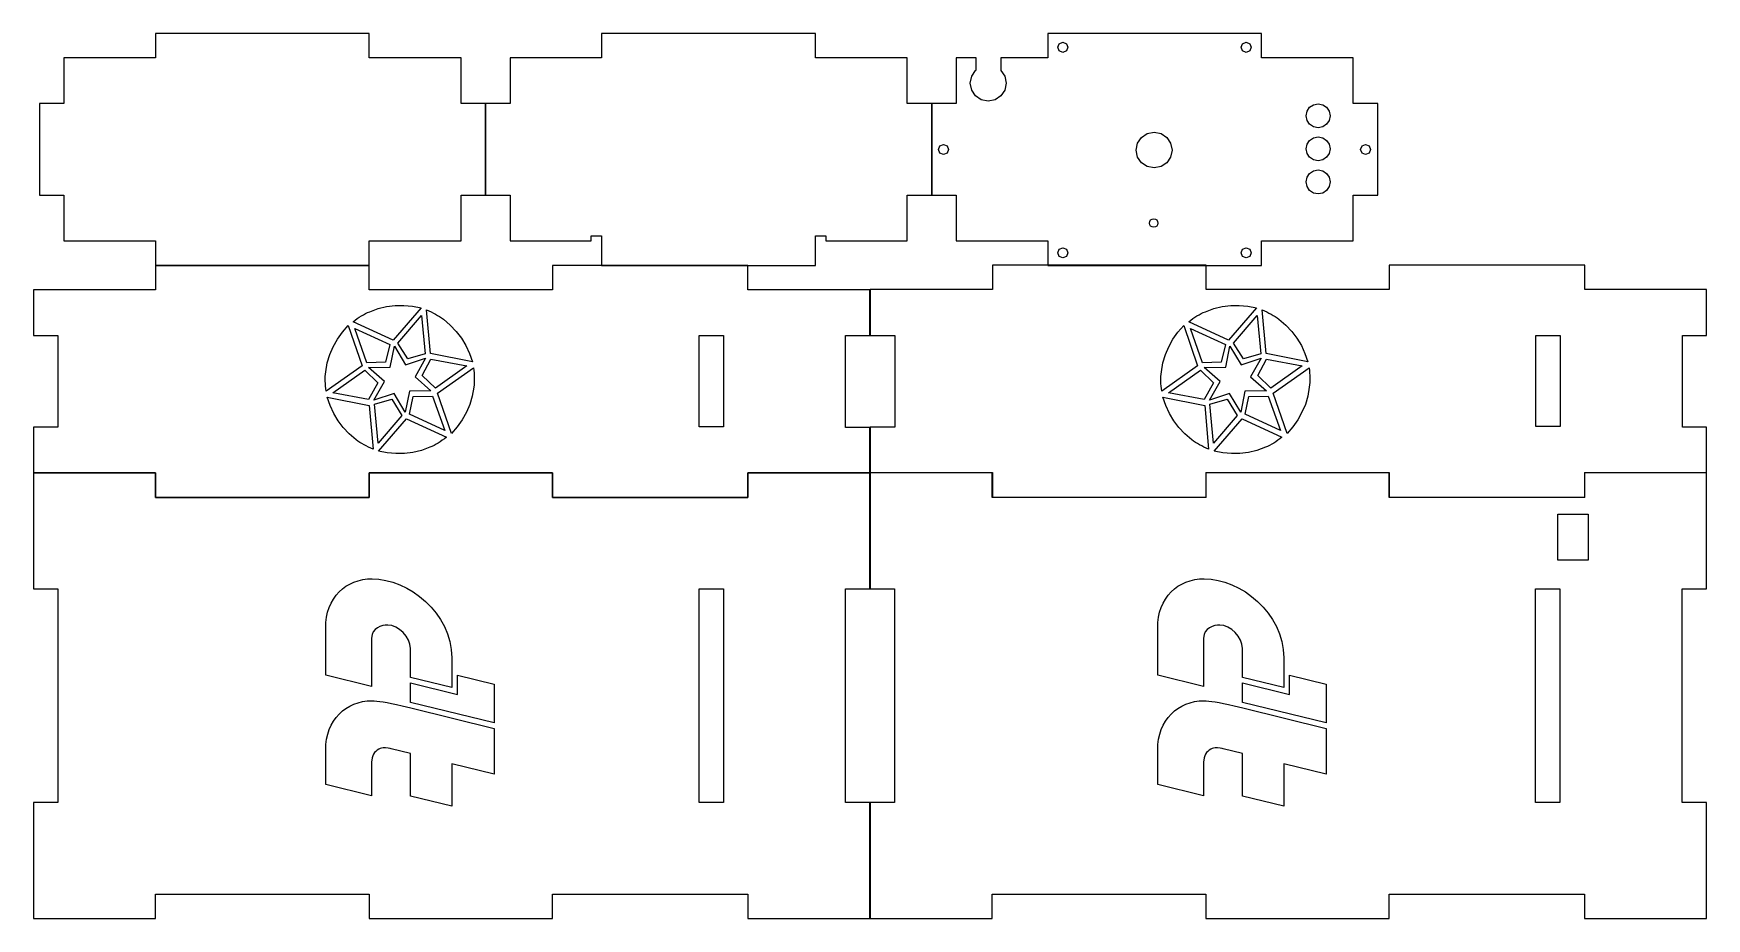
# Model space of a CAD drawing. Extents: x 0 to 145, y 0 to 77.
import ezdxf

# ---------------------------------------------------------------- set-up
doc = ezdxf.new("R2010")
doc.units = 0
for name, color, linetype in [('Hinten', 7, 'CONTINUOUS'), ('Links', 7, 'CONTINUOUS'), ('Mitte', 7, 'CONTINUOUS'), ('Oben', 7, 'CONTINUOUS'), ('Rechts', 7, 'CONTINUOUS'), ('Unten', 7, 'CONTINUOUS'), ('Vorne', 7, 'CONTINUOUS')]:
    doc.layers.add(name, color=color, linetype=linetype)

msp = doc.modelspace()

# ---------------------------------------------------------------- linework, layer by layer
at = {"layer": 'Hinten', "color": 7}
for p, q in [((72.522311, 38.655562), (72.522311, 28.601326)), ((83.10568, 38.655562), (72.522311, 38.655562)), ((83.10568, 36.538888), (83.10568, 38.655562)), ((117.501465, 38.655562), (101.626476, 38.655562)), ((101.626476, 38.655562), (101.626476, 36.538888)), ((117.501465, 36.538888), (117.501465, 38.655562)), ((145.018091, 38.655562), (134.434856, 38.655562)), ((134.434856, 38.655562), (134.434856, 36.538888)), ((145.018091, 28.601326), (145.018091, 38.655562)), ((101.626476, 36.538888), (83.10568, 36.538888)), ((134.434856, 36.538888), (117.501465, 36.538888)), ((132.118175, 35.070262), (134.763982, 35.070262)), ((132.118175, 31.101481), (132.118175, 35.070262)), ((134.763982, 35.070262), (134.763982, 31.101481)), ((134.763982, 31.101481), (132.118175, 31.101481)), ((72.522311, 28.601326), (74.638984, 28.601326)), ((74.638984, 28.601326), (74.638984, 10.08053)), ((130.201505, 28.601326), (132.318184, 28.601326)), ((130.201505, 10.08053), (130.201505, 28.601326)), ((132.318184, 28.601326), (132.318184, 10.08053)), ((142.901419, 10.08053), (142.901419, 28.601326)), ((142.901419, 28.601326), (145.018091, 28.601326)), ((74.638984, 10.08053), (72.522311, 10.08053)), ((72.522311, 10.08053), (72.522311, 0.02643)), ((132.318184, 10.08053), (130.201505, 10.08053)), ((145.018091, 10.08053), (142.901419, 10.08053)), ((145.018091, 0.02643), (145.018091, 10.08053)), ((83.10568, 0.02643), (83.10568, 2.143102)), ((83.10568, 2.143102), (101.626476, 2.143102)), ((101.626476, 2.143102), (101.626476, 0.02643)), ((117.501465, 0.02643), (117.501465, 2.143102)), ((117.501465, 2.143102), (134.434856, 2.143102)), ((134.434856, 2.143102), (134.434856, 0.02643)), ((72.522311, 0.02643), (83.10568, 0.02643)), ((101.626476, 0.02643), (117.501465, 0.02643)), ((134.434856, 0.02643), (145.018091, 0.02643))]:
    msp.add_line(p, q, dxfattribs=at)
at = {"layer": 'Links', "color": 7}
for p, q in [((10.609896, 56.647224), (10.609896, 54.530687)), ((29.130692, 56.647224), (10.609896, 56.647224)), ((10.609896, 56.647224), (10.609896, 56.647224)), ((29.130692, 54.530687), (29.130692, 56.647224)), ((61.939074, 56.647224), (45.005681, 56.647224)), ((45.005681, 56.647224), (45.005681, 54.530687)), ((61.939074, 54.530687), (61.939074, 56.647224)), ((10.609896, 54.530687), (0.026525, 54.530687)), ((0.026525, 54.530687), (0.026525, 50.561906)), ((45.005681, 54.530687), (29.130692, 54.530687)), ((72.522171, 54.530687), (61.939074, 54.530687)), ((72.522171, 50.557531), (72.522171, 54.530687)), ((29.17089, 52.628128), (29.898963, 52.899942)), ((29.898963, 52.899942), (30.632915, 53.076183)), ((30.632915, 53.076183), (31.372062, 53.163825)), ((33.61767, 52.964887), (31.1883, 50.17278)), ((31.372062, 53.163825), (32.116268, 53.169841)), ((31.604635, 49.899736), (33.658141, 52.29506)), ((32.116268, 53.169841), (32.864986, 53.101204)), ((32.116268, 53.169841), (32.116268, 53.169841)), ((32.864986, 53.101204), (33.61767, 52.964887)), ((33.658141, 52.29506), (33.976032, 48.994055)), ((33.658141, 52.29506), (33.658141, 52.29506)), ((34.43024, 48.999798), (34.089515, 52.79056)), ((34.089515, 52.79056), (34.089515, 52.79056)), ((26.367298, 50.247707), (26.801408, 50.861612)), ((26.801408, 50.861612), (27.29595, 51.445164)), ((27.29595, 51.445164), (28.498193, 47.94481)), ((27.29595, 51.445164), (27.29595, 51.445164)), ((31.1883, 50.17278), (27.733477, 51.770164)), ((27.876767, 51.178135), (30.911428, 49.783244)), ((28.926832, 48.202951), (27.876767, 51.178135)), ((27.876767, 51.178135), (27.876767, 51.178135)), ((35.550446, 51.973614), (36.149448, 51.478389)), ((36.149448, 51.478389), (36.668601, 50.930522)), ((36.668601, 50.930522), (37.113648, 50.333708)), ((0.026525, 50.561906), (2.143199, 50.561906)), ((2.143199, 50.561906), (2.143199, 42.624344)), ((25.706359, 48.916394), (26.000323, 49.600303)), ((26.000323, 49.600303), (26.367298, 50.247707)), ((30.911428, 49.783244), (30.548828, 48.258189)), ((30.936176, 47.836522), (31.301921, 49.63845)), ((31.301921, 49.63845), (32.26366, 48.033136)), ((31.301921, 49.63845), (31.301921, 49.63845)), ((32.473537, 48.546683), (31.604635, 49.899736)), ((37.113648, 50.333708), (37.490468, 49.692048)), ((37.490468, 49.692048), (37.804667, 49.008958)), ((57.705726, 50.566281), (59.822399, 50.566281)), ((57.705726, 42.648681), (57.705726, 50.566281)), ((57.705726, 50.566281), (57.705726, 50.566281)), ((59.822399, 50.566281), (59.822399, 42.648681)), ((70.405632, 42.600143), (70.405632, 50.557531)), ((70.405632, 50.557531), (72.522171, 50.557531)), ((25.3629, 47.42634), (25.491834, 48.192833)), ((28.498193, 47.94481), (25.386691, 45.752663)), ((25.491834, 48.192833), (25.706359, 48.916394)), ((30.548828, 48.258189), (28.926832, 48.202951)), ((32.26366, 48.033136), (34.007069, 48.617372)), ((33.976032, 48.994055), (32.473537, 48.546683)), ((34.007069, 48.617372), (33.09756, 46.98184)), ((33.719122, 47.089855), (34.473309, 48.513869)), ((38.062398, 48.288679), (34.43024, 48.999798)), ((34.473309, 48.513869), (37.574009, 47.931137)), ((34.473309, 48.513869), (34.473309, 48.513869)), ((37.574009, 47.931137), (34.856965, 46.011761)), ((37.804667, 49.008958), (38.062398, 48.288679)), ((25.974208, 45.591324), (28.744301, 47.555001)), ((28.744301, 47.555001), (29.882145, 46.47677)), ((28.744301, 47.555001), (28.744301, 47.555001)), ((29.065063, 47.806442), (30.936176, 47.836522)), ((30.442727, 46.588613), (29.065063, 47.806442)), ((29.882145, 46.47677), (29.074908, 45.008456)), ((29.533354, 44.953219), (30.442727, 46.588613)), ((33.09756, 46.98184), (34.475223, 45.764147)), ((34.856965, 46.011761), (33.719122, 47.089855)), ((35.046469, 45.569448), (38.157971, 47.761596)), ((38.157971, 47.761596), (38.157971, 47.761596)), ((25.482263, 45.225579), (29.114422, 44.514597)), ((25.739857, 44.5053), (25.482263, 45.225579)), ((25.482263, 45.225579), (25.482263, 45.225579)), ((29.074908, 45.008456), (25.974208, 45.591324)), ((31.276763, 45.537317), (29.533354, 44.953219)), ((29.572184, 44.607845), (31.07468, 45.055354)), ((31.07468, 45.055354), (31.943581, 43.622726)), ((31.07468, 45.055354), (31.07468, 45.055354)), ((32.238365, 43.932003), (31.276763, 45.537317)), ((32.604247, 45.734068), (32.238365, 43.932003)), ((34.475223, 45.764147), (32.604247, 45.734068)), ((32.610264, 43.747968), (32.946339, 45.281911)), ((32.946339, 45.281911), (34.621385, 45.319511)), ((34.621385, 45.319511), (35.67145, 42.344326)), ((34.621385, 45.319511), (34.621385, 45.319511)), ((36.248575, 42.069094), (35.046469, 45.569448)), ((38.052827, 45.321562), (37.838302, 44.597865)), ((38.181761, 46.087918), (38.052827, 45.321562)), ((26.054193, 43.822347), (25.739857, 44.5053)), ((26.431013, 43.18055), (26.054193, 43.822347)), ((29.114422, 44.514597), (29.455146, 40.723699)), ((29.890076, 41.227401), (29.572184, 44.607845)), ((31.943581, 43.622726), (29.890076, 41.227401)), ((35.67145, 42.344326), (32.610264, 43.747968)), ((37.544339, 43.913955), (37.177226, 43.266552)), ((37.838302, 44.597865), (37.544339, 43.913955)), ((2.143199, 42.624344), (0.026525, 42.624344)), ((0.026525, 42.624344), (0.026525, 38.655562)), ((26.87606, 42.583736), (26.431013, 43.18055)), ((27.395077, 42.03587), (26.87606, 42.583736)), ((29.926855, 40.549372), (32.356361, 43.341478)), ((32.356361, 43.341478), (35.811048, 41.744094)), ((32.356361, 43.341478), (32.356361, 43.341478)), ((36.743254, 42.652646), (36.248575, 42.069094)), ((37.177226, 43.266552), (36.743254, 42.652646)), ((59.822399, 42.648681), (57.705726, 42.648681)), ((72.522171, 42.600143), (70.405632, 42.600143)), ((72.522171, 38.655562), (72.522171, 42.600143)), ((27.994079, 41.540644), (27.395077, 42.03587)), ((33.645699, 40.614317), (32.911747, 40.438075)), ((34.373772, 40.88613), (33.645699, 40.614317)), ((30.679675, 40.413054), (29.926855, 40.549372)), ((31.428394, 40.344417), (30.679675, 40.413054)), ((32.172463, 40.350433), (31.428394, 40.344417)), ((32.911747, 40.438075), (32.172463, 40.350433)), ((0.026525, 38.655562), (10.609896, 38.655562)), ((10.609896, 38.655562), (10.609896, 36.539025)), ((29.130692, 36.539025), (29.130692, 38.655562)), ((29.130692, 38.655562), (45.005681, 38.655562)), ((45.005681, 38.655562), (45.005681, 36.539025)), ((61.939074, 36.539025), (61.939074, 38.655562)), ((61.939074, 38.655562), (72.522171, 38.655562)), ((10.609896, 36.539025), (29.130692, 36.539025)), ((45.005681, 36.539025), (61.939074, 36.539025))]:
    msp.add_line(p, q, dxfattribs=at)
for points in [[(27.733477, 51.770164), (28.208076, 52.130638), (28.675392, 52.443182), (29.17089, 52.628128)], [(34.089515, 52.79056), (34.638796, 52.559312), (35.142815, 52.310603), (35.550446, 51.973614)], [(25.386691, 45.752663), (25.312002, 46.34394), (25.275151, 46.904781), (25.3629, 47.42634)], [(38.157971, 47.761596), (38.232663, 47.170318), (38.26951, 46.609478), (38.181761, 46.087918)], [(29.455146, 40.723699), (28.905866, 40.954947), (28.401709, 41.203655), (27.994079, 41.540644)], [(35.811048, 41.744094), (35.336449, 41.38362), (34.86927, 41.071077), (34.373772, 40.88613)]]:
    msp.add_open_spline(points, degree=3, dxfattribs=at)
at = {"layer": 'Mitte', "color": 7}
for p, q in [((49.265417, 76.755561), (49.265417, 74.638887)), ((67.786351, 76.755561), (49.265417, 76.755561)), ((49.265417, 76.755561), (49.265417, 76.755561)), ((67.786351, 74.638887), (67.786351, 76.755561)), ((49.265417, 74.638887), (41.327991, 74.638887)), ((41.327991, 74.638887), (41.327991, 70.670106)), ((75.750303, 74.638887), (67.786351, 74.638887)), ((75.750303, 70.670106), (75.750303, 74.638887)), ((41.327991, 70.670106), (39.211317, 70.670106)), ((39.211317, 70.670106), (39.211317, 62.73268)), ((77.866975, 70.670106), (75.750303, 70.670106)), ((77.866975, 62.73268), (77.866975, 70.670106)), ((39.211317, 62.73268), (41.327991, 62.73268)), ((41.327991, 62.73268), (41.327991, 58.763899)), ((75.750303, 58.763899), (75.750303, 62.73268)), ((75.750303, 62.73268), (77.866975, 62.73268)), ((41.327991, 58.763899), (48.365752, 58.763899)), ((48.365752, 58.763899), (48.365752, 59.203203)), ((48.365752, 59.203203), (49.265417, 59.203203)), ((49.265417, 59.203203), (49.265417, 58.763899)), ((49.265417, 58.763899), (49.265417, 56.647224)), ((67.786351, 58.763899), (67.786351, 59.203203)), ((67.786351, 59.203203), (68.685879, 59.203203)), ((67.786351, 56.647224), (67.786351, 58.763899)), ((68.685879, 59.203203), (68.685879, 58.763899)), ((68.685879, 58.763899), (75.750303, 58.763899)), ((49.265417, 56.647224), (67.786351, 56.647224))]:
    msp.add_line(p, q, dxfattribs=at)
at = {"layer": 'Oben', "color": 7}
for p, q in [((87.921075, 76.755561), (87.921075, 74.638887)), ((106.442011, 76.755561), (87.921075, 76.755561)), ((87.921075, 76.755561), (87.921075, 76.755561)), ((88.799818, 75.553592), (88.9278, 75.862732)), ((88.9278, 75.244588), (88.799818, 75.553592)), ((88.9278, 75.862732), (89.23694, 75.990709)), ((89.23694, 75.990709), (89.545939, 75.862732)), ((89.23694, 75.990709), (89.23694, 75.990709)), ((89.545939, 75.862732), (89.673921, 75.553592)), ((89.673921, 75.553592), (89.545939, 75.244588)), ((104.689578, 75.553592), (104.817553, 75.862732)), ((104.817553, 75.244588), (104.689578, 75.553592)), ((104.817553, 75.862732), (105.126553, 75.990709)), ((105.126553, 75.990709), (105.435699, 75.862732)), ((105.126553, 75.990709), (105.126553, 75.990709)), ((105.435699, 75.862732), (105.563674, 75.553592)), ((105.563674, 75.553592), (105.435699, 75.244588)), ((106.442011, 74.638887), (106.442011, 76.755561)), ((81.730066, 74.638887), (79.983647, 74.638887)), ((79.983647, 74.638887), (79.983647, 70.670106)), ((81.730066, 73.578567), (81.730066, 74.638887)), ((87.921075, 74.638887), (83.846738, 74.638887)), ((83.846738, 74.638887), (83.846738, 73.548487)), ((89.23694, 75.116612), (88.9278, 75.244588)), ((89.545939, 75.244588), (89.23694, 75.116612)), ((105.126553, 75.116612), (104.817553, 75.244588)), ((105.435699, 75.244588), (105.126553, 75.116612)), ((114.405957, 74.638887), (106.442011, 74.638887)), ((114.405957, 70.670106), (114.405957, 74.638887)), ((81.214603, 72.44045), (81.336565, 73.044374)), ((81.336565, 73.044374), (81.669085, 73.537412)), ((81.669085, 73.537412), (81.730066, 73.578567)), ((83.846738, 73.548487), (83.863147, 73.537412)), ((83.863147, 73.537412), (84.195535, 73.044374)), ((84.195535, 73.044374), (84.31749, 72.44045)), ((81.336565, 71.836526), (81.214603, 72.44045)), ((81.669085, 71.34335), (81.336565, 71.836526)), ((82.162259, 71.010967), (81.669085, 71.34335)), ((83.863147, 71.34335), (83.369974, 71.010967)), ((84.195535, 71.836526), (83.863147, 71.34335)), ((84.31749, 72.44045), (84.195535, 71.836526)), ((79.983647, 70.670106), (77.866975, 70.670106)), ((77.866975, 70.670106), (77.866975, 62.73268)), ((82.766046, 70.889006), (82.162259, 71.010967)), ((83.369974, 71.010967), (82.766046, 70.889006)), ((110.31645, 69.622501), (110.398075, 70.026804)), ((110.398075, 69.218199), (110.31645, 69.622501)), ((110.398075, 70.026804), (110.620668, 70.357)), ((110.620668, 70.357), (110.950725, 70.579592)), ((110.950725, 70.579592), (111.355028, 70.661218)), ((111.355028, 70.661218), (111.759464, 70.579592)), ((111.355028, 70.661218), (111.355028, 70.661218)), ((111.759464, 70.579592), (112.089527, 70.357)), ((112.089527, 70.357), (112.31212, 70.026804)), ((112.31212, 70.026804), (112.393745, 69.622501)), ((112.393745, 69.622501), (112.31212, 69.218199)), ((116.522636, 70.670106), (114.405957, 70.670106)), ((116.522636, 62.73268), (116.522636, 70.670106)), ((96.534892, 68.083363), (97.140591, 68.205597)), ((97.140591, 68.205597), (97.746296, 68.083363)), ((97.140591, 68.205597), (97.140591, 68.205597)), ((110.620668, 68.888003), (110.398075, 69.218199)), ((110.950725, 68.665411), (110.620668, 68.888003)), ((111.355028, 68.583785), (110.950725, 68.665411)), ((111.759464, 68.665411), (111.355028, 68.583785)), ((112.089527, 68.888003), (111.759464, 68.665411)), ((112.31212, 69.218199), (112.089527, 68.888003)), ((78.457909, 66.692984), (78.585884, 67.002124)), ((78.585884, 67.002124), (78.89489, 67.130101)), ((78.89489, 67.130101), (79.20403, 67.002124)), ((78.89489, 67.130101), (78.89489, 67.130101)), ((79.20403, 67.002124), (79.332005, 66.692984)), ((95.584639, 66.649642), (95.706867, 67.255343)), ((95.706867, 67.255343), (96.040346, 67.749885)), ((96.040346, 67.749885), (96.534892, 68.083363)), ((97.746296, 68.083363), (98.240835, 67.749885)), ((98.240835, 67.749885), (98.574314, 67.255343)), ((98.574314, 67.255343), (98.696682, 66.649642)), ((110.31645, 66.751503), (110.398075, 67.155805)), ((110.398075, 66.347201), (110.31645, 66.751503)), ((110.398075, 67.155805), (110.620668, 67.486002)), ((110.620668, 67.486002), (110.950725, 67.708594)), ((110.950725, 67.708594), (111.355028, 67.79022)), ((111.355028, 67.79022), (111.759464, 67.708594)), ((111.355028, 67.79022), (111.355028, 67.79022)), ((111.759464, 67.708594), (112.089527, 67.486002)), ((112.089527, 67.486002), (112.31212, 67.155805)), ((112.31212, 67.155805), (112.393745, 66.751503)), ((112.393745, 66.751503), (112.31212, 66.347201)), ((115.035177, 66.692984), (115.163152, 67.002124)), ((115.163152, 67.002124), (115.472158, 67.130101)), ((115.472158, 67.130101), (115.781297, 67.002124)), ((115.472158, 67.130101), (115.472158, 67.130101)), ((115.781297, 67.002124), (115.909272, 66.692984)), ((78.585884, 66.38398), (78.457909, 66.692984)), ((78.89489, 66.256004), (78.585884, 66.38398)), ((79.20403, 66.38398), (78.89489, 66.256004)), ((79.332005, 66.692984), (79.20403, 66.38398)), ((95.706867, 66.04394), (95.584639, 66.649642)), ((96.040346, 65.549398), (95.706867, 66.04394)), ((96.534892, 65.21592), (96.040346, 65.549398)), ((98.240835, 65.549398), (97.746296, 65.21592)), ((98.574314, 66.04394), (98.240835, 65.549398)), ((98.696682, 66.649642), (98.574314, 66.04394)), ((110.620668, 66.017005), (110.398075, 66.347201)), ((110.950725, 65.794413), (110.620668, 66.017005)), ((111.355028, 65.712786), (110.950725, 65.794413)), ((111.759464, 65.794413), (111.355028, 65.712786)), ((112.089527, 66.017005), (111.759464, 65.794413)), ((112.31212, 66.347201), (112.089527, 66.017005)), ((115.163152, 66.38398), (115.035177, 66.692984)), ((115.472158, 66.256004), (115.163152, 66.38398)), ((115.781297, 66.38398), (115.472158, 66.256004)), ((115.909272, 66.692984), (115.781297, 66.38398)), ((97.140591, 65.093549), (96.534892, 65.21592)), ((97.746296, 65.21592), (97.140591, 65.093549)), ((110.31645, 63.880505), (110.398075, 64.284808)), ((110.398075, 63.476202), (110.31645, 63.880505)), ((110.398075, 64.284808), (110.620668, 64.614867)), ((110.620668, 64.614867), (110.950725, 64.837596)), ((110.950725, 64.837596), (111.355028, 64.919222)), ((111.355028, 64.919222), (111.759464, 64.837596)), ((111.355028, 64.919222), (111.355028, 64.919222)), ((111.759464, 64.837596), (112.089527, 64.614867)), ((112.089527, 64.614867), (112.31212, 64.284808)), ((112.31212, 64.284808), (112.393745, 63.880505)), ((112.393745, 63.880505), (112.31212, 63.476202)), ((77.866975, 62.73268), (79.983647, 62.73268)), ((79.983647, 62.73268), (79.983647, 58.763899)), ((110.620668, 63.146007), (110.398075, 63.476202)), ((110.950725, 62.923414), (110.620668, 63.146007)), ((111.355028, 62.841788), (110.950725, 62.923414)), ((111.759464, 62.923414), (111.355028, 62.841788)), ((112.089527, 63.146007), (111.759464, 62.923414)), ((112.31212, 63.476202), (112.089527, 63.146007)), ((114.405957, 58.763899), (114.405957, 62.73268)), ((114.405957, 62.73268), (116.522636, 62.73268)), ((96.735741, 60.320538), (96.765003, 60.465469)), ((96.765003, 60.175744), (96.735741, 60.320538)), ((96.765003, 60.465469), (96.844717, 60.583738)), ((96.844717, 60.057475), (96.765003, 60.175744)), ((96.844717, 60.583738), (96.962982, 60.663587)), ((96.962982, 59.977626), (96.844717, 60.057475)), ((96.962982, 60.663587), (97.107912, 60.69271)), ((97.107912, 59.948366), (96.962982, 59.977626)), ((97.107912, 60.69271), (97.252709, 60.663587)), ((97.107912, 60.69271), (97.107912, 60.69271)), ((97.252709, 59.977626), (97.107912, 59.948366)), ((97.252709, 60.663587), (97.370975, 60.583738)), ((97.370975, 60.057475), (97.252709, 59.977626)), ((97.370975, 60.583738), (97.450829, 60.465469)), ((97.450829, 60.175744), (97.370975, 60.057475)), ((97.450829, 60.465469), (97.480084, 60.320538)), ((97.480084, 60.320538), (97.450829, 60.175744)), ((79.983647, 58.763899), (87.921075, 58.763899)), ((87.921075, 58.763899), (87.921075, 56.647224)), ((88.799818, 57.733386), (88.9278, 58.042526)), ((88.9278, 58.042526), (89.23694, 58.170503)), ((89.23694, 58.170503), (89.545939, 58.042526)), ((89.23694, 58.170503), (89.23694, 58.170503)), ((89.545939, 58.042526), (89.673921, 57.733386)), ((104.689578, 57.733386), (104.817553, 58.042526)), ((104.817553, 58.042526), (105.126553, 58.170503)), ((105.126553, 58.170503), (105.435699, 58.042526)), ((105.126553, 58.170503), (105.126553, 58.170503)), ((105.435699, 58.042526), (105.563674, 57.733386)), ((106.442011, 56.647224), (106.442011, 58.763899)), ((106.442011, 58.763899), (114.405957, 58.763899)), ((87.921075, 56.647224), (106.442011, 56.647224)), ((88.9278, 57.424382), (88.799818, 57.733386)), ((89.23694, 57.296405), (88.9278, 57.424382)), ((89.545939, 57.424382), (89.23694, 57.296405)), ((89.673921, 57.733386), (89.545939, 57.424382)), ((104.817553, 57.424382), (104.689578, 57.733386)), ((105.126553, 57.296405), (104.817553, 57.424382)), ((105.435699, 57.424382), (105.126553, 57.296405)), ((105.563674, 57.733386), (105.435699, 57.424382)), ((25.355438, 21.129116), (25.355438, 25.220735)), ((97.459905, 21.129116), (97.459905, 25.220735)), ((29.327593, 24.345436), (29.327593, 20.152733)), ((32.702432, 20.934605), (32.702432, 23.431848)), ((101.43206, 24.345436), (101.43206, 20.152733)), ((104.806899, 20.934605), (104.806899, 23.431848)), ((36.277142, 22.635426), (36.277142, 20.056243)), ((108.381609, 22.635426), (108.381609, 20.056243)), ((29.327593, 20.152733), (25.355438, 21.129116)), ((36.277142, 20.056243), (32.702432, 20.934605)), ((32.702432, 18.765886), (32.702432, 20.462112)), ((32.702432, 20.462112), (36.770311, 19.46199)), ((36.770311, 19.46199), (36.770311, 21.13754)), ((36.770311, 21.13754), (39.947576, 20.356433)), ((39.947576, 20.356433), (39.947576, 16.984658)), ((101.43206, 20.152733), (97.459905, 21.129116)), ((108.381609, 20.056243), (104.806899, 20.934605)), ((104.806899, 18.765886), (104.806899, 20.462112)), ((104.806899, 20.462112), (108.874778, 19.46199)), ((108.874778, 19.46199), (108.874778, 21.13754)), ((108.874778, 21.13754), (112.052043, 20.356433)), ((112.052043, 20.356433), (112.052043, 16.984658)), ((31.966508, 18.474886), (32.730001, 18.28497)), ((39.947576, 16.984658), (32.702432, 18.765886)), ((32.730001, 18.28497), (39.947576, 16.511399)), ((104.070974, 18.474886), (104.834467, 18.28497)), ((112.052043, 16.984658), (104.806899, 18.765886)), ((104.834467, 18.28497), (112.052043, 16.511399)), ((39.947576, 16.511399), (39.947576, 12.547667)), ((112.052043, 16.511399), (112.052043, 12.547667)), ((25.355438, 11.638674), (25.355438, 14.635978)), ((32.702432, 14.331959), (31.016927, 14.745486)), ((97.459905, 11.638674), (97.459905, 14.635978)), ((104.806899, 14.331959), (103.121394, 14.745486)), ((29.327593, 13.5386), (29.327593, 10.662291)), ((32.702432, 10.648507), (32.702432, 14.331959)), ((39.947576, 12.547667), (36.277142, 13.449769)), ((36.277142, 13.449769), (36.277142, 9.770145)), ((101.43206, 13.5386), (101.43206, 10.662291)), ((104.806899, 10.648507), (104.806899, 14.331959)), ((112.052043, 12.547667), (108.381609, 13.449769)), ((108.381609, 13.449769), (108.381609, 9.770145)), ((29.327593, 10.662291), (25.355438, 11.638674)), ((101.43206, 10.662291), (97.459905, 11.638674)), ((36.277142, 9.770145), (32.702432, 10.648507)), ((108.381609, 9.770145), (104.806899, 10.648507))]:
    msp.add_line(p, q, dxfattribs=at)
for points in [[(25.355438, 25.220735), (25.296503, 27.852757), (27.148154, 29.481593), (29.374307, 29.481593)], [(29.374307, 29.481593), (32.5263, 29.481593), (36.282503, 26.503434), (36.277142, 22.635426)], [(97.459905, 25.220735), (97.400969, 27.852757), (99.25262, 29.481593), (101.478773, 29.481593)], [(101.478773, 29.481593), (104.630767, 29.481593), (108.386969, 26.503434), (108.381609, 22.635426)], [(30.732053, 25.47268), (30.203658, 25.47268), (29.332954, 25.210014), (29.327593, 24.345436)], [(32.702432, 23.431848), (32.699982, 24.433502), (31.65866, 25.47268), (30.732053, 25.47268)], [(102.83652, 25.47268), (102.308124, 25.47268), (101.43742, 25.210014), (101.43206, 24.345436)], [(104.806899, 23.431848), (104.804448, 24.433502), (103.763126, 25.47268), (102.83652, 25.47268)], [(25.355438, 14.635978), (25.329401, 17.26264), (27.135135, 18.909089), (29.361288, 18.909089)], [(29.361288, 18.909089), (29.846799, 18.909089), (30.624077, 18.769715), (31.966508, 18.474886)], [(97.459905, 14.635978), (97.433868, 17.26264), (99.239602, 18.909089), (101.465755, 18.909089)], [(101.465755, 18.909089), (101.951266, 18.909089), (102.728543, 18.769715), (104.070974, 18.474886)], [(29.824592, 14.62832), (29.622423, 14.485117), (29.525933, 14.359528), (29.42638, 14.132854)], [(30.322355, 14.827426), (30.116358, 14.792996), (29.995363, 14.748549), (29.824592, 14.62832)], [(31.016927, 14.745486), (31.016927, 14.745486), (30.591148, 14.872607), (30.322355, 14.827426)], [(101.929058, 14.62832), (101.726889, 14.485117), (101.6304, 14.359528), (101.530847, 14.132854)], [(102.426822, 14.827426), (102.220824, 14.792996), (102.099829, 14.748549), (101.929058, 14.62832)], [(103.121394, 14.745486), (103.121394, 14.745486), (102.695614, 14.872607), (102.426822, 14.827426)], [(29.42638, 14.132854), (29.332188, 13.917667), (29.327593, 13.5386), (29.327593, 13.5386)], [(101.530847, 14.132854), (101.436655, 13.917667), (101.43206, 13.5386), (101.43206, 13.5386)]]:
    msp.add_open_spline(points, degree=3, dxfattribs=at)
at = {"layer": 'Rechts', "color": 7}
for p, q in [((83.132064, 56.67375), (83.132064, 54.557075)), ((101.652867, 56.67375), (83.132064, 56.67375)), ((83.132064, 56.67375), (83.132064, 56.67375)), ((101.652867, 54.557075), (101.652867, 56.67375)), ((134.461248, 56.67375), (117.527849, 56.67375)), ((117.527849, 56.67375), (117.527849, 54.557075)), ((134.461248, 54.557075), (134.461248, 56.67375)), ((83.132064, 54.557075), (72.548696, 54.557075)), ((72.548696, 54.557075), (72.548696, 50.561906)), ((117.527849, 54.557075), (101.652867, 54.557075)), ((145.018091, 54.557075), (134.461248, 54.557075)), ((145.018091, 50.561906), (145.018091, 54.557075)), ((101.583136, 52.628128), (102.311202, 52.899942)), ((102.311202, 52.899942), (103.045156, 53.076183)), ((103.045156, 53.076183), (103.784303, 53.163825)), ((106.02991, 52.964887), (103.600542, 50.17278)), ((103.784303, 53.163825), (104.528512, 53.169841)), ((104.016879, 49.899736), (106.070386, 52.29506)), ((104.528512, 53.169841), (105.27723, 53.101204)), ((104.528512, 53.169841), (104.528512, 53.169841)), ((105.27723, 53.101204), (106.02991, 52.964887)), ((106.070386, 52.29506), (106.388276, 48.994055)), ((106.070386, 52.29506), (106.070386, 52.29506)), ((106.842485, 48.999798), (106.50176, 52.79056)), ((106.50176, 52.79056), (106.50176, 52.79056)), ((98.779539, 50.247707), (99.21365, 50.861612)), ((99.21365, 50.861612), (99.708196, 51.445164)), ((99.708196, 51.445164), (100.910436, 47.94481)), ((99.708196, 51.445164), (99.708196, 51.445164)), ((103.600542, 50.17278), (100.145723, 51.770164)), ((100.289008, 51.178135), (103.323668, 49.783244)), ((101.339073, 48.202951), (100.289008, 51.178135)), ((100.289008, 51.178135), (100.289008, 51.178135)), ((107.962687, 51.973614), (108.561693, 51.478389)), ((108.561693, 51.478389), (109.080846, 50.930522)), ((109.080846, 50.930522), (109.525891, 50.333708)), ((72.548696, 50.561906), (74.665368, 50.561906)), ((74.665368, 50.561906), (74.665368, 42.624344)), ((98.1186, 48.916394), (98.412562, 49.600303)), ((98.412562, 49.600303), (98.779539, 50.247707)), ((103.323668, 49.783244), (102.961066, 48.258189)), ((103.348421, 47.836522), (103.714166, 49.63845)), ((103.714166, 49.63845), (104.6759, 48.033136)), ((103.714166, 49.63845), (103.714166, 49.63845)), ((104.88578, 48.546683), (104.016879, 49.899736)), ((109.525891, 50.333708), (109.902711, 49.692048)), ((109.902711, 49.692048), (110.216911, 49.008958)), ((130.227897, 50.570657), (132.344569, 50.570657)), ((130.227897, 42.672882), (130.227897, 50.570657)), ((130.227897, 50.570657), (130.227897, 50.570657)), ((132.344569, 50.570657), (132.344569, 42.672882)), ((142.927804, 42.624344), (142.927804, 50.561906)), ((142.927804, 50.561906), (145.018091, 50.561906)), ((97.775145, 47.42634), (97.904079, 48.192833)), ((100.910436, 47.94481), (97.798932, 45.752663)), ((97.904079, 48.192833), (98.1186, 48.916394)), ((102.961066, 48.258189), (101.339073, 48.202951)), ((104.6759, 48.033136), (106.419309, 48.617372)), ((106.388276, 48.994055), (104.88578, 48.546683)), ((106.419309, 48.617372), (105.509805, 46.98184)), ((106.131367, 47.089855), (106.885552, 48.513869)), ((110.474639, 48.288679), (106.842485, 48.999798)), ((106.885552, 48.513869), (109.986254, 47.931137)), ((106.885552, 48.513869), (106.885552, 48.513869)), ((109.986254, 47.931137), (107.26921, 46.011761)), ((110.216911, 49.008958), (110.474639, 48.288679)), ((98.386451, 45.591324), (101.156543, 47.555001)), ((101.156543, 47.555001), (102.294387, 46.47677)), ((101.156543, 47.555001), (101.156543, 47.555001)), ((101.477303, 47.806442), (103.348421, 47.836522)), ((102.854968, 46.588613), (101.477303, 47.806442)), ((102.294387, 46.47677), (101.487153, 45.008456)), ((101.945597, 44.953219), (102.854968, 46.588613)), ((105.509805, 46.98184), (106.887463, 45.764147)), ((107.26921, 46.011761), (106.131367, 47.089855)), ((107.458712, 45.569448), (110.570216, 47.761596)), ((110.570216, 47.761596), (110.570216, 47.761596)), ((97.894502, 45.225579), (101.526663, 44.514597)), ((98.152097, 44.5053), (97.894502, 45.225579)), ((97.894502, 45.225579), (97.894502, 45.225579)), ((101.487153, 45.008456), (98.386451, 45.591324)), ((103.689006, 45.537317), (101.945597, 44.953219)), ((101.984429, 44.607845), (103.486925, 45.055354)), ((103.486925, 45.055354), (104.355826, 43.622726)), ((103.486925, 45.055354), (103.486925, 45.055354)), ((104.650607, 43.932003), (103.689006, 45.537317)), ((105.016492, 45.734068), (104.650607, 43.932003)), ((106.887463, 45.764147), (105.016492, 45.734068)), ((105.022505, 43.747968), (105.358582, 45.281911)), ((105.358582, 45.281911), (107.033625, 45.319511)), ((107.033625, 45.319511), (108.08369, 42.344326)), ((107.033625, 45.319511), (107.033625, 45.319511)), ((108.66082, 42.069094), (107.458712, 45.569448)), ((110.465069, 45.321562), (110.250548, 44.597865)), ((110.594003, 46.087918), (110.465069, 45.321562)), ((98.466438, 43.822347), (98.152097, 44.5053)), ((98.843257, 43.18055), (98.466438, 43.822347)), ((101.526663, 44.514597), (101.867389, 40.723699)), ((102.302318, 41.227401), (101.984429, 44.607845)), ((104.355826, 43.622726), (102.302318, 41.227401)), ((108.08369, 42.344326), (105.022505, 43.747968)), ((109.956579, 43.913955), (109.589469, 43.266552)), ((110.250548, 44.597865), (109.956579, 43.913955)), ((74.665368, 42.624344), (72.548696, 42.624344)), ((72.548696, 42.624344), (72.548696, 38.682088)), ((99.288303, 42.583736), (98.843257, 43.18055)), ((99.807322, 42.03587), (99.288303, 42.583736)), ((102.339099, 40.549372), (104.768606, 43.341478)), ((104.768606, 43.341478), (108.223292, 41.744094)), ((104.768606, 43.341478), (104.768606, 43.341478)), ((109.155498, 42.652646), (108.66082, 42.069094)), ((109.589469, 43.266552), (109.155498, 42.652646)), ((132.344569, 42.672882), (130.227897, 42.672882)), ((145.018091, 42.624344), (142.927804, 42.624344)), ((145.018091, 38.682088), (145.018091, 42.624344)), ((100.406321, 41.540644), (99.807322, 42.03587)), ((106.057939, 40.614317), (105.323993, 40.438075)), ((106.786012, 40.88613), (106.057939, 40.614317)), ((103.091918, 40.413054), (102.339099, 40.549372)), ((103.840636, 40.344417), (103.091918, 40.413054)), ((104.584705, 40.350433), (103.840636, 40.344417)), ((105.323993, 40.438075), (104.584705, 40.350433)), ((72.548696, 38.682088), (83.132064, 38.682088)), ((83.132064, 38.682088), (83.132064, 36.565413)), ((101.652867, 36.565413), (101.652867, 38.682088)), ((101.652867, 38.682088), (117.527849, 38.682088)), ((117.527849, 38.682088), (117.527849, 36.565413)), ((134.461248, 36.565413), (134.461248, 38.682088)), ((134.461248, 38.682088), (145.018091, 38.682088)), ((83.132064, 36.565413), (101.652867, 36.565413)), ((117.527849, 36.565413), (134.461248, 36.565413))]:
    msp.add_line(p, q, dxfattribs=at)
for points in [[(100.145723, 51.770164), (100.620317, 52.130638), (101.087631, 52.443182), (101.583136, 52.628128)], [(106.50176, 52.79056), (107.051035, 52.559312), (107.555059, 52.310605), (107.962687, 51.973614)], [(97.798932, 45.752663), (97.724245, 46.34394), (97.687394, 46.904781), (97.775145, 47.42634)], [(110.570216, 47.761596), (110.644904, 47.170318), (110.681754, 46.609478), (110.594003, 46.087918)], [(101.867389, 40.723699), (101.318106, 40.954945), (100.813949, 41.203655), (100.406321, 41.540644)], [(108.223292, 41.744094), (107.748691, 41.38362), (107.28151, 41.071077), (106.786012, 40.88613)]]:
    msp.add_open_spline(points, degree=3, dxfattribs=at)
at = {"layer": 'Unten', "color": 7}
for p, q in [((29.130625, 76.755628), (10.609692, 76.755628)), ((10.609692, 76.755628), (10.609692, 74.638953)), ((29.130625, 74.638953), (29.130625, 76.755628)), ((10.609692, 74.638953), (2.672266, 74.638953)), ((2.672266, 74.638953), (2.672266, 70.670172)), ((37.094575, 74.638953), (29.130625, 74.638953)), ((37.094575, 70.670172), (37.094575, 74.638953)), ((2.672266, 70.670172), (0.555592, 70.670172)), ((0.555592, 70.670172), (0.555592, 62.732746)), ((39.21125, 70.670172), (37.094575, 70.670172)), ((39.21125, 62.732746), (39.21125, 70.670172)), ((0.555592, 62.732746), (2.672266, 62.732746)), ((2.672266, 62.732746), (2.672266, 58.763965)), ((37.094575, 58.763965), (37.094575, 62.732746)), ((37.094575, 62.732746), (39.21125, 62.732746)), ((2.672266, 58.763965), (10.609692, 58.763965)), ((10.609692, 58.763965), (10.609692, 56.647291)), ((29.130625, 56.647291), (29.130625, 58.763965)), ((29.130625, 58.763965), (37.094575, 58.763965)), ((10.609692, 56.647291), (29.130625, 56.647291))]:
    msp.add_line(p, q, dxfattribs=at)
at = {"layer": 'Vorne', "color": 7}
for p, q in [((0.026458, 38.655642), (0.026458, 28.601406)), ((10.609829, 38.655642), (0.026458, 38.655642)), ((10.609829, 36.538968), (10.609829, 38.655642)), ((45.005614, 38.655642), (29.130626, 38.655642)), ((29.130626, 38.655642), (29.130626, 36.538968)), ((45.005614, 36.538968), (45.005614, 38.655642)), ((72.522238, 38.655642), (61.939007, 38.655642)), ((61.939007, 38.655642), (61.939007, 36.538968)), ((72.522238, 28.601406), (72.522238, 38.655642)), ((29.130626, 36.538968), (10.609829, 36.538968)), ((61.939007, 36.538968), (45.005614, 36.538968)), ((0.026458, 28.601406), (2.143133, 28.601406)), ((2.143133, 28.601406), (2.143133, 10.080609)), ((57.705659, 28.601406), (59.822333, 28.601406)), ((57.705659, 10.080609), (57.705659, 28.601406)), ((59.822333, 28.601406), (59.822333, 10.080609)), ((70.405566, 10.080609), (70.405566, 28.601406)), ((70.405566, 28.601406), (72.522238, 28.601406)), ((2.143133, 10.080609), (0.026458, 10.080609)), ((0.026458, 10.080609), (0.026458, 0.02651)), ((59.822333, 10.080609), (57.705659, 10.080609)), ((72.522238, 10.080609), (70.405566, 10.080609)), ((72.522238, 0.02651), (72.522238, 10.080609)), ((10.609829, 0.02651), (10.609829, 2.143183)), ((10.609829, 2.143183), (29.130626, 2.143183)), ((29.130626, 2.143183), (29.130626, 0.02651)), ((45.005614, 0.02651), (45.005614, 2.143183)), ((45.005614, 2.143183), (61.939007, 2.143183)), ((61.939007, 2.143183), (61.939007, 0.02651)), ((0.026458, 0.02651), (10.609829, 0.02651)), ((29.130626, 0.02651), (45.005614, 0.02651)), ((61.939007, 0.02651), (72.522238, 0.02651))]:
    msp.add_line(p, q, dxfattribs=at)

doc.saveas('drawing.dxf')
